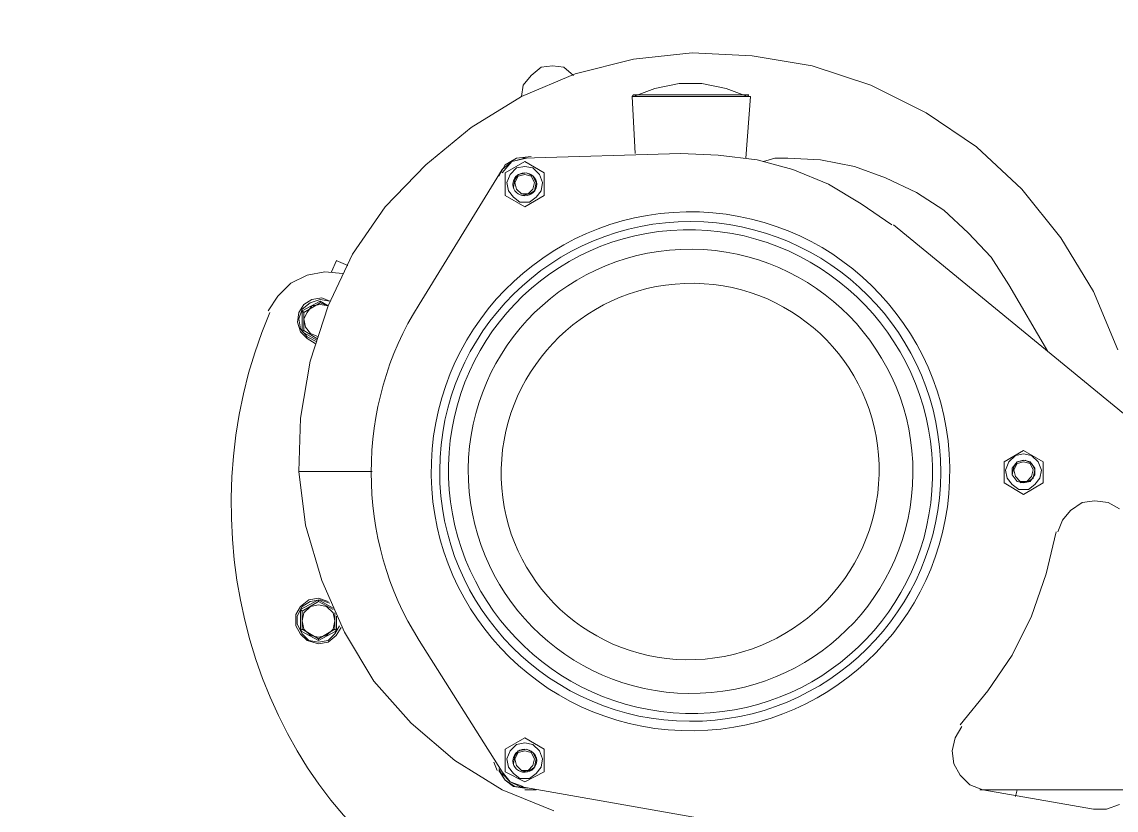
# Model space of a CAD drawing. Header units: inches. Extents: x 16065 to 240872, y 14603 to 37076.
# Drawn here: x 30473 to 30943.5, y 19740.9 to 20080 of the extents above; entities that cross this region are included whole.
import ezdxf

# ---------------------------------------------------------------- set-up
doc = ezdxf.new("R2010")
doc.units = ezdxf.units.IN
doc.header["$MEASUREMENT"] = 0
doc.layers.add('1', color=3, linetype='Continuous')
doc.layers.add('Dim', color=6, linetype='Continuous', lineweight=13)

# ---------------------------------------------------------------- blocks, each defined once
blk = doc.blocks.new('5')
at = {"layer": '1', "lineweight": 9}
for p, q in [((225.26463, -21.1878), (225.24176, -21.19032)), ((225.28812, -21.18906), (225.26463, -21.1878)), ((225.31161, -21.19288), (225.28812, -21.18906)), ((225.20557, -21.19351), (225.20175, -21.19667)), ((225.21003, -21.19286), (225.20557, -21.19351)), ((225.21447, -21.19351), (225.21003, -21.19286)), ((225.21826, -21.19667), (225.21447, -21.19351)), ((225.24176, -21.19032), (225.21889, -21.19604)), ((225.33448, -21.20049), (225.31161, -21.19288)), ((225.21889, -21.19604), (225.19794, -21.20491)), ((225.20175, -21.19667), (225.19858, -21.20049)), ((225.19858, -21.20049), (225.19794, -21.20492)), ((225.25003, -21.20176), (225.24176, -21.20492)), ((225.25954, -21.19984), (225.25003, -21.20176)), ((225.26844, -21.19984), (225.25954, -21.19984)), ((225.27794, -21.20176), (225.26844, -21.19984)), ((225.28622, -21.20492), (225.27794, -21.20176)), ((225.35608, -21.21128), (225.33448, -21.20049)), ((225.19794, -21.20491), (225.17826, -21.21699)), ((225.28749, -21.20492), (225.24113, -21.20492)), ((225.24113, -21.20492), (225.24239, -21.22716)), ((225.24114, -21.20492), (225.24176, -21.20429)), ((225.24176, -21.20429), (225.28685, -21.20429)), ((225.2875, -21.20492), (225.28558, -21.22908)), ((225.28685, -21.20492), (225.28622, -21.20429)), ((225.37576, -21.22462), (225.35608, -21.21128)), ((225.17826, -21.21699), (225.16048, -21.23162)), ((225.20175, -21.22844), (225.19602, -21.22907)), ((225.26017, -21.22715), (225.19857, -21.22907)), ((225.27477, -21.2278), (225.26018, -21.22715)), ((225.29003, -21.2297), (225.27477, -21.2278)), ((225.39356, -21.24115), (225.37576, -21.22462)), ((225.16048, -21.23162), (225.1446, -21.24811)), ((225.1916, -21.23162), (225.18906, -21.23605)), ((225.19413, -21.23033), (225.19032, -21.23478)), ((225.19414, -21.23033), (225.19033, -21.23351)), ((225.19602, -21.22907), (225.1916, -21.23162)), ((225.1916, -21.23479), (225.19921, -21.23034)), ((225.19604, -21.23287), (225.1935, -21.2354)), ((225.19984, -21.22907), (225.19413, -21.23033)), ((225.19921, -21.22907), (225.19414, -21.23033)), ((225.19921, -21.23224), (225.19604, -21.23287)), ((225.19921, -21.23033), (225.20684, -21.23478)), ((225.20238, -21.23287), (225.19921, -21.23224)), ((225.20494, -21.2354), (225.20238, -21.23287)), ((225.304, -21.23351), (225.29003, -21.2297)), ((225.29257, -21.23033), (225.29702, -21.22907)), ((225.29702, -21.22907), (225.30208, -21.22907)), ((225.30209, -21.22906), (225.31478, -21.22969)), ((225.31478, -21.22969), (225.32814, -21.23224)), ((225.32814, -21.23224), (225.34019, -21.23669)), ((225.19033, -21.23351), (225.15793, -21.28621)), ((225.1916, -21.24368), (225.1916, -21.23479)), ((225.1935, -21.2354), (225.19222, -21.23858)), ((225.19667, -21.2354), (225.19539, -21.23732)), ((225.19666, -21.23604), (225.19539, -21.23859)), ((225.19921, -21.23541), (225.19666, -21.23604)), ((225.19985, -21.23479), (225.19667, -21.2354)), ((225.20175, -21.23604), (225.19921, -21.23541)), ((225.20238, -21.23605), (225.19985, -21.23479)), ((225.20304, -21.23859), (225.20175, -21.23604)), ((225.20367, -21.23858), (225.20238, -21.23605)), ((225.20619, -21.23858), (225.20494, -21.2354)), ((225.20684, -21.23479), (225.20684, -21.24369)), ((225.31796, -21.23922), (225.304, -21.23351)), ((225.34019, -21.23669), (225.35228, -21.2424)), ((225.19222, -21.23858), (225.19285, -21.24176)), ((225.19539, -21.23732), (225.19477, -21.2405)), ((225.19539, -21.23859), (225.19604, -21.24114)), ((225.19604, -21.24114), (225.19794, -21.24304)), ((225.20048, -21.24304), (225.20238, -21.24114)), ((225.20238, -21.24114), (225.20304, -21.23859)), ((225.20302, -21.24176), (225.20367, -21.23858)), ((225.20556, -21.24176), (225.20619, -21.23858)), ((225.33068, -21.24686), (225.31796, -21.23922)), ((225.40879, -21.26018), (225.39356, -21.24115)), ((225.19921, -21.24811), (225.1916, -21.24368)), ((225.19285, -21.24176), (225.19477, -21.24432)), ((225.19477, -21.24432), (225.19729, -21.24619)), ((225.19794, -21.24368), (225.20113, -21.24303)), ((225.19794, -21.24304), (225.20048, -21.24304)), ((225.20684, -21.24368), (225.19921, -21.24811)), ((225.20112, -21.24619), (225.20367, -21.24432)), ((225.20113, -21.24303), (225.20302, -21.24176)), ((225.20367, -21.24432), (225.20556, -21.24176)), ((225.35228, -21.2424), (225.36306, -21.24938)), ((225.1446, -21.24811), (225.13189, -21.26655)), ((225.19729, -21.24619), (225.20112, -21.24619)), ((225.34273, -21.2551), (225.33068, -21.24686)), ((225.36306, -21.24938), (225.37259, -21.25827)), ((225.46086, -21.35164), (225.34338, -21.25509)), ((225.37259, -21.25827), (225.38149, -21.2678)), ((225.42149, -21.28114), (225.40879, -21.26018)), ((225.13189, -21.26655), (225.12238, -21.28685)), ((225.12364, -21.27351), (225.12556, -21.26908)), ((225.12998, -21.27098), (225.12554, -21.26908)), ((225.38149, -21.2678), (225.38847, -21.2786)), ((225.11412, -21.27479), (225.10774, -21.27798)), ((225.1211, -21.27351), (225.11412, -21.27479)), ((225.12808, -21.27414), (225.1211, -21.27351)), ((225.10774, -21.27798), (225.10269, -21.28304)), ((225.38847, -21.2786), (225.40371, -21.30465)), ((225.10269, -21.28304), (225.09888, -21.28875)), ((225.11983, -21.28367), (225.11602, -21.2843)), ((225.123, -21.28496), (225.11983, -21.28367)), ((225.43102, -21.30401), (225.42149, -21.28114)), ((225.11283, -21.28622), (225.11093, -21.28938)), ((225.11093, -21.29193), (225.1122, -21.28812)), ((225.1122, -21.28876), (225.11919, -21.28494)), ((225.1122, -21.28812), (225.11537, -21.28559)), ((225.11602, -21.2843), (225.11283, -21.28622)), ((225.11283, -21.28939), (225.11919, -21.28559)), ((225.11601, -21.28684), (225.11412, -21.28939)), ((225.11537, -21.28559), (225.11919, -21.2843)), ((225.12238, -21.28685), (225.11538, -21.30844)), ((225.11918, -21.28621), (225.11601, -21.28684)), ((225.12237, -21.28684), (225.11918, -21.28621)), ((225.11919, -21.2843), (225.123, -21.28496)), ((225.11919, -21.28494), (225.12238, -21.28684)), ((225.11919, -21.28495), (225.11919, -21.28558)), ((225.11919, -21.28559), (225.12237, -21.28685)), ((225.11093, -21.28938), (225.11031, -21.2932)), ((225.11158, -21.29575), (225.11093, -21.29193)), ((225.11283, -21.28939), (225.1122, -21.28876)), ((225.1122, -21.29257), (225.1122, -21.28876)), ((225.1122, -21.29701), (225.1122, -21.29258)), ((225.11283, -21.29637), (225.11283, -21.28937)), ((225.11412, -21.28939), (225.11283, -21.29192)), ((225.11283, -21.29192), (225.11347, -21.29513)), ((225.11031, -21.2932), (225.11158, -21.29699)), ((225.1141, -21.29891), (225.11158, -21.29575)), ((225.11158, -21.29699), (225.1141, -21.29956)), ((225.1122, -21.297), (225.11283, -21.29637)), ((225.11792, -21.30019), (225.1122, -21.29701)), ((225.11792, -21.29956), (225.11283, -21.29638)), ((225.11347, -21.29513), (225.11539, -21.29763)), ((225.11792, -21.30083), (225.1141, -21.29891)), ((225.1141, -21.29956), (225.11729, -21.30146)), ((225.11539, -21.29763), (225.11856, -21.2989)), ((225.11538, -21.30844), (225.11158, -21.33066)), ((225.11158, -21.33066), (225.11093, -21.35163)), ((225.38656, -21.34781), (225.39419, -21.34336)), ((225.39419, -21.34335), (225.4018, -21.3478)), ((225.38656, -21.35605), (225.38656, -21.34781)), ((225.38846, -21.3478), (225.38719, -21.351)), ((225.39101, -21.34527), (225.38846, -21.3478)), ((225.39163, -21.34781), (225.38973, -21.35034)), ((225.39163, -21.34781), (225.39037, -21.34971)), ((225.39419, -21.34464), (225.39101, -21.34527)), ((225.39419, -21.34718), (225.39163, -21.34781)), ((225.39481, -21.34718), (225.39163, -21.34781)), ((225.39419, -21.34781), (225.39163, -21.34846)), ((225.39734, -21.34527), (225.39419, -21.34464)), ((225.39672, -21.34781), (225.39419, -21.34718)), ((225.39672, -21.34846), (225.39419, -21.34781)), ((225.39736, -21.34846), (225.39481, -21.34718)), ((225.39863, -21.35034), (225.39672, -21.34781)), ((225.39991, -21.3478), (225.39734, -21.34527)), ((225.40116, -21.351), (225.39991, -21.3478)), ((225.40181, -21.34781), (225.40181, -21.35605)), ((225.11093, -21.35164), (225.11347, -21.37259)), ((225.13951, -21.35164), (225.11093, -21.35164)), ((225.38719, -21.351), (225.38784, -21.35416)), ((225.38973, -21.35034), (225.38973, -21.35289)), ((225.39037, -21.34971), (225.38975, -21.35289)), ((225.39163, -21.34846), (225.39038, -21.35099)), ((225.39038, -21.35099), (225.39101, -21.35352)), ((225.39799, -21.35099), (225.39672, -21.34846)), ((225.39734, -21.35352), (225.39799, -21.35099)), ((225.39863, -21.35099), (225.39736, -21.34846)), ((225.39798, -21.35418), (225.39863, -21.35099)), ((225.39863, -21.35289), (225.39863, -21.35034)), ((225.40053, -21.35416), (225.40116, -21.351)), ((225.39419, -21.36052), (225.38656, -21.35605)), ((225.38784, -21.35416), (225.38973, -21.35672)), ((225.38973, -21.35289), (225.39163, -21.35544)), ((225.38973, -21.35672), (225.39228, -21.35861)), ((225.39101, -21.35352), (225.39292, -21.35544)), ((225.39163, -21.35544), (225.39419, -21.35606)), ((225.39292, -21.35605), (225.39609, -21.35544)), ((225.39292, -21.35544), (225.39546, -21.35544)), ((225.39419, -21.35606), (225.39672, -21.35544)), ((225.40181, -21.35605), (225.3942, -21.36052)), ((225.39546, -21.35544), (225.39734, -21.35352)), ((225.39609, -21.35544), (225.39798, -21.35418)), ((225.39609, -21.35861), (225.39863, -21.35672)), ((225.39672, -21.35544), (225.39863, -21.35289)), ((225.39863, -21.35672), (225.40053, -21.35416)), ((225.39228, -21.35861), (225.39609, -21.35861)), ((225.41705, -21.36369), (225.41259, -21.36686)), ((225.42211, -21.36306), (225.41705, -21.36369)), ((225.4272, -21.36369), (225.42211, -21.36306)), ((225.43166, -21.36622), (225.4272, -21.36369)), ((225.41259, -21.36686), (225.40942, -21.37067)), ((225.11347, -21.37259), (225.11983, -21.39418)), ((225.40942, -21.37067), (225.40752, -21.37512)), ((225.40308, -21.39163), (225.40689, -21.37512)), ((225.11983, -21.39418), (225.12873, -21.41448)), ((225.39735, -21.40814), (225.40308, -21.39163)), ((225.11158, -21.4056), (225.11855, -21.40179)), ((225.11474, -21.40179), (225.11159, -21.40434)), ((225.11537, -21.40242), (225.1122, -21.40434)), ((225.1122, -21.40624), (225.11856, -21.40243)), ((225.11856, -21.40116), (225.11474, -21.40179)), ((225.11919, -21.40179), (225.11537, -21.40242)), ((225.11856, -21.4037), (225.11539, -21.40433)), ((225.11855, -21.40179), (225.12426, -21.40497)), ((225.12237, -21.40242), (225.11856, -21.40116)), ((225.11856, -21.40179), (225.11856, -21.40242)), ((225.11856, -21.40242), (225.12427, -21.40561)), ((225.12173, -21.40433), (225.11856, -21.4037)), ((225.123, -21.40307), (225.11919, -21.40179)), ((225.11159, -21.40434), (225.10966, -21.4075)), ((225.10966, -21.4075), (225.10966, -21.41195)), ((225.1122, -21.40434), (225.1103, -21.40815)), ((225.1103, -21.40815), (225.1103, -21.41131)), ((225.11221, -21.40624), (225.11158, -21.4056)), ((225.11158, -21.41004), (225.11158, -21.40561)), ((225.1122, -21.41323), (225.1122, -21.40623)), ((225.11283, -21.40686), (225.1122, -21.41004)), ((225.11539, -21.40433), (225.11283, -21.40686)), ((225.12427, -21.40686), (225.12173, -21.40433)), ((225.12491, -21.41004), (225.12427, -21.40686)), ((225.12492, -21.40687), (225.12492, -21.41324)), ((225.12555, -21.40815), (225.12555, -21.41004)), ((225.38974, -21.42338), (225.39735, -21.40814)), ((225.10966, -21.41195), (225.11159, -21.41514)), ((225.1103, -21.41131), (225.1122, -21.41513)), ((225.11158, -21.41386), (225.11158, -21.41004)), ((225.1122, -21.41004), (225.11283, -21.41323)), ((225.12427, -21.41323), (225.12491, -21.41004)), ((225.12492, -21.41513), (225.12681, -21.41195)), ((225.12555, -21.41004), (225.12555, -21.41386)), ((225.11158, -21.41386), (225.11221, -21.41323)), ((225.11856, -21.41767), (225.11158, -21.41386)), ((225.11159, -21.41514), (225.11412, -21.41766)), ((225.11856, -21.41703), (225.1122, -21.41323)), ((225.1122, -21.41513), (225.11475, -21.41766)), ((225.11283, -21.41323), (225.11539, -21.41576)), ((225.11539, -21.41576), (225.11856, -21.41641)), ((225.12492, -21.41323), (225.11856, -21.41703)), ((225.12555, -21.41386), (225.11856, -21.41767)), ((225.11856, -21.41641), (225.12173, -21.41576)), ((225.12173, -21.41576), (225.12427, -21.41323)), ((225.12237, -21.41766), (225.12492, -21.41513)), ((225.12237, -21.4183), (225.12554, -21.41575)), ((225.12555, -21.41386), (225.12492, -21.41323)), ((225.12554, -21.41575), (225.12746, -21.41258)), ((225.12873, -21.41448), (225.14015, -21.43353)), ((225.11412, -21.41766), (225.11856, -21.41895)), ((225.11475, -21.41766), (225.11856, -21.41829)), ((225.11856, -21.41703), (225.11856, -21.41703)), ((225.11856, -21.41767), (225.11856, -21.41703)), ((225.11856, -21.41829), (225.12237, -21.41766)), ((225.11856, -21.41895), (225.12237, -21.4183)), ((225.15793, -21.41767), (225.19033, -21.4691)), ((225.38021, -21.43735), (225.38974, -21.42338)), ((225.14015, -21.43353), (225.15474, -21.45006)), ((225.36942, -21.4507), (225.38021, -21.43735)), ((225.15474, -21.45006), (225.17192, -21.46465)), ((225.37005, -21.45132), (225.36751, -21.45576)), ((225.1916, -21.46021), (225.19921, -21.45578)), ((225.19604, -21.4583), (225.1935, -21.46085)), ((225.19921, -21.45767), (225.19604, -21.4583)), ((225.19921, -21.45577), (225.20684, -21.4602)), ((225.20238, -21.4583), (225.19921, -21.45767)), ((225.20494, -21.46085), (225.20238, -21.4583)), ((225.36751, -21.45576), (225.36624, -21.46084)), ((225.1916, -21.4691), (225.1916, -21.4602)), ((225.1935, -21.46085), (225.19222, -21.46401)), ((225.19539, -21.46276), (225.19477, -21.46594)), ((225.19667, -21.46084), (225.19539, -21.46276)), ((225.19666, -21.46148), (225.19539, -21.46401)), ((225.19921, -21.46085), (225.19666, -21.46148)), ((225.19985, -21.4602), (225.19667, -21.46084)), ((225.20175, -21.46148), (225.19921, -21.46085)), ((225.20238, -21.46147), (225.19985, -21.4602)), ((225.20304, -21.46401), (225.20175, -21.46148)), ((225.20367, -21.46402), (225.20238, -21.46147)), ((225.20619, -21.46401), (225.20494, -21.46085)), ((225.20684, -21.46021), (225.20684, -21.4691)), ((225.36624, -21.46084), (225.36688, -21.46592)), ((225.17192, -21.46465), (225.19032, -21.4761)), ((225.18842, -21.46846), (225.18715, -21.4653)), ((225.18905, -21.46784), (225.19161, -21.47228)), ((225.19222, -21.46401), (225.19285, -21.4672)), ((225.19285, -21.4672), (225.19477, -21.46972)), ((225.19539, -21.46401), (225.19604, -21.46656)), ((225.19604, -21.46656), (225.19794, -21.46846)), ((225.20048, -21.46846), (225.20238, -21.46656)), ((225.20113, -21.46847), (225.20302, -21.46718)), ((225.20238, -21.46656), (225.20304, -21.46401)), ((225.20302, -21.46718), (225.20367, -21.46402)), ((225.20367, -21.46972), (225.20556, -21.4672)), ((225.20556, -21.4672), (225.20619, -21.46401)), ((225.36688, -21.46592), (225.36941, -21.47037)), ((225.18905, -21.46846), (225.19161, -21.4723)), ((225.19033, -21.4691), (225.1935, -21.47292)), ((225.19033, -21.46972), (225.1935, -21.47292)), ((225.19921, -21.47292), (225.1916, -21.4691)), ((225.19161, -21.47228), (225.19539, -21.47483)), ((225.19161, -21.4723), (225.19476, -21.47483)), ((225.19477, -21.46972), (225.19729, -21.47166)), ((225.19729, -21.47166), (225.20112, -21.47166)), ((225.19794, -21.46846), (225.20048, -21.46846)), ((225.19794, -21.4691), (225.20113, -21.46847)), ((225.20684, -21.4691), (225.19921, -21.47292)), ((225.20112, -21.47166), (225.20367, -21.46972)), ((225.36941, -21.47037), (225.37322, -21.47417)), ((225.19032, -21.4761), (225.21063, -21.48434)), ((225.1935, -21.47292), (225.19858, -21.47481)), ((225.1935, -21.47292), (225.19729, -21.47482)), ((225.19476, -21.47483), (225.1992, -21.47546)), ((225.19539, -21.47483), (225.20047, -21.47547)), ((225.1973, -21.47482), (225.46149, -21.52118)), ((225.20366, -21.47609), (225.1992, -21.47609)), ((225.37322, -21.47417), (225.37829, -21.47608)), ((225.37703, -21.47609), (225.43736, -21.47609)), ((225.3783, -21.47609), (225.42149, -21.4837)), ((225.39101, -21.47863), (225.39163, -21.47608)), ((225.42149, -21.48371), (225.42658, -21.48371)), ((225.42658, -21.48371), (225.43166, -21.48181))]:
    blk.add_line(p, q, dxfattribs=at)
for centre, major_axis, ratio, start_param, end_param in [((225.19921, -21.23927), (0.00466, 0.00011), 0.962993, 1.55274, 7.835925), ((225.26399, -21.35151), (0.00357, 0.10142), 0.998841, 0.03551927946319289, 6.318704586642779), ((225.264, -21.35157), (0, 0.09964), 0.999498, 3.931342820173711e-07, 6.283185700313869), ((225.26389, -21.35157), (-0.09586, 0.0201), 0.997664, 1.773981, 8.057166), ((225.264, -21.35162), (-0.06778, 0.06645), 0.993645, 2.322509, 8.605694), ((225.26403, -21.35151), (-0.06632, 0.05632), 0.997534, 2.265797, 8.548982), ((225.26387, -21.35159), (0.06125, 0.04169), 0.990598, 1.00524, 7.288425), ((225.2366, -21.35195), (0, 0.11145), 0.874097, 0.939998, 2.201499), ((225.23498, -21.36444), (0, 0.17221), 0.874097, 1.11985, 2.647842), ((225.19921, -21.46471), (0.00465, 0.00012), 0.966477, 1.550319472565804, 7.83350477974539)]:
    blk.add_ellipse(centre, major_axis=major_axis, ratio=ratio, start_param=start_param, end_param=end_param, dxfattribs=at)

msp = doc.modelspace()

# ---------------------------------------------------------------- linework, layer by layer
msp.add_open_spline([(19700.7453, 21216.29254), (20897.07389, 20708.05365), (22824.48941, 19850.93499), (26868.44058, 18287.01634), (30516.36333, 17530.31409), (35462.14712, 17530.31409), (39099.37122, 17545.28939), (41523.6453, 17530.19254)], degree=3, knots=[0, 0, 0, 0, 3.550687011, 7.088547091, 10.454405696, 13.763203424, 20.37636341, 20.37636341, 20.37636341, 20.37636341])

# ---------------------------------------------------------------- block references
at = {"layer": 'Dim', "xscale": 1100, "yscale": 1100, "zscale": 1100}
msp.add_blockref('5', (-217029.94002, 43373.34849), dxfattribs=at)

doc.saveas('drawing.dxf')
